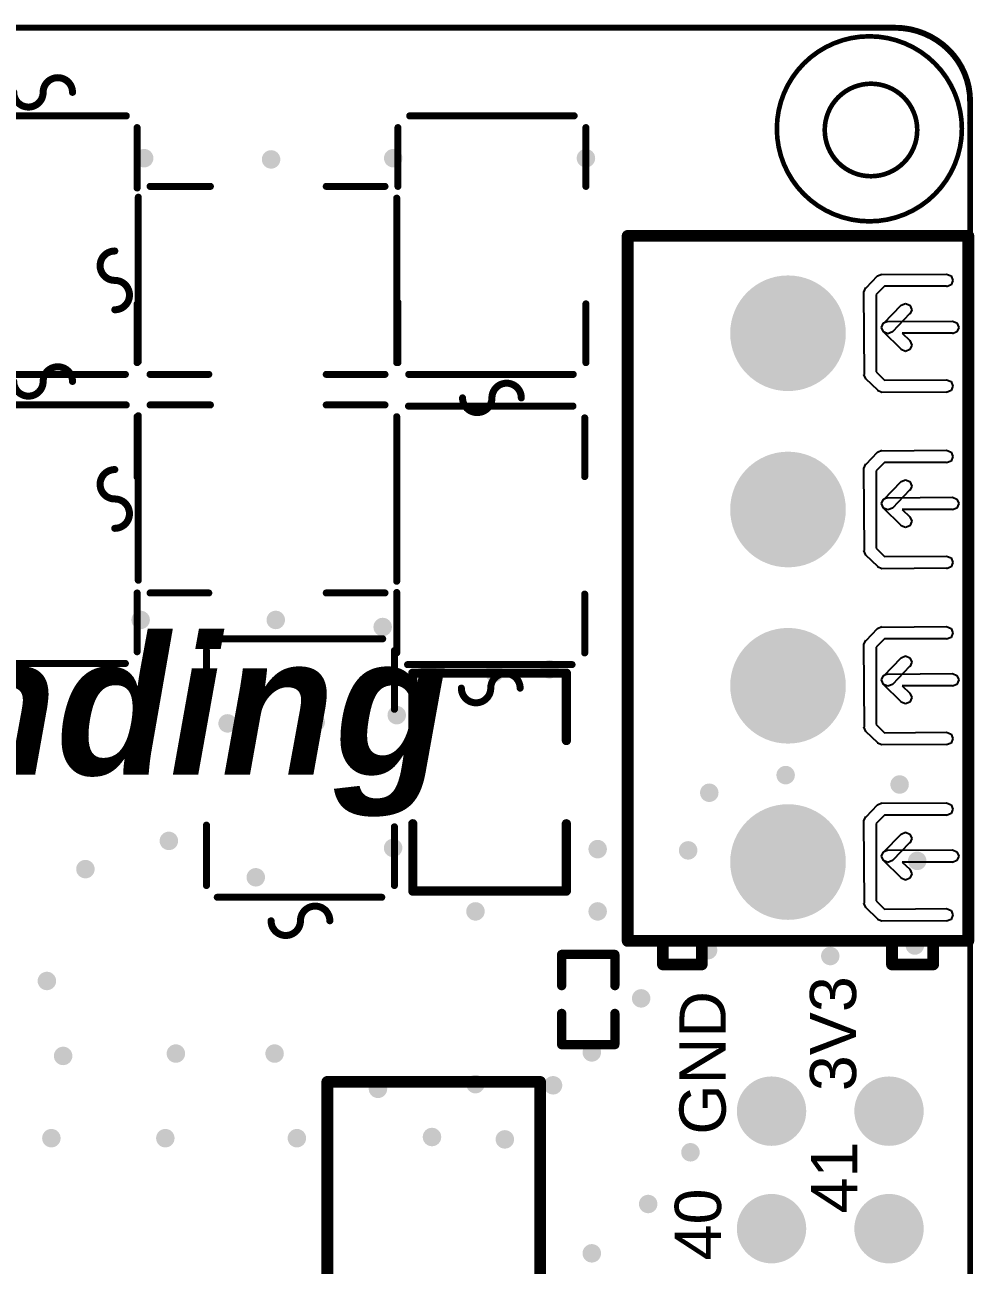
# Model space of a CAD drawing. Header units: millimetres. Extents: x -41 to 4, y -75 to 26.
# Drawn here: x -16.14 to 4.38, y -0.79 to 26.02 of the extents above; entities that cross this region are included whole.
import ezdxf

# ---------------------------------------------------------------- set-up
doc = ezdxf.new("R2010")
doc.units = ezdxf.units.MM
for name, color, linetype in [('KeepOutLayer', 6, 'Continuous'), ('MultiLayer', 9, 'Continuous'), ('PadHoleLayer', 156, 'Continuous'), ('TopOverlay', 2, 'Continuous'), ('ViaHoleLayer', 16, 'Continuous')]:
    doc.layers.add(name, color=color, linetype=linetype)
doc.styles.add('Arial', font='arial.ttf', dxfattribs={"height": 0.2})
doc.styles.add('阿里巴巴普惠体 Heavy', font='', dxfattribs={"height": 0.2})
doc.styles.get('阿里巴巴普惠体 Heavy').set_extended_font_data('阿里巴巴普惠体 Heavy', italic=True, bold=True)

# ---------------------------------------------------------------- blocks, each defined once
blk = doc.blocks.new('F1812_13')
at = {"layer": 'TopOverlay', "const_width": 0.152}
for points in [[(-1.235, 2.032), (-2.54, 2.032)], [(2.54, 2.032), (1.27, 2.032)], [(-2.794, -1.758), (-2.794, 1.798)], [(2.794, -1.778), (2.794, 1.778)], [(-1.27, -2.032), (-2.54, -2.032)], [(2.54, -2.032), (1.27, -2.032)]]:
    blk.add_lwpolyline(points, dxfattribs=at)
at = {"layer": 'TopOverlay'}
for points, const_width in [([(-2.578, 2.032, 1), (-2.502, 2.032, 1)], 0.0762), ([(-1.273, 2.032, 1), (-1.197, 2.032, 1)], 0.0762), ([(1.232, 2.032, 1), (1.308, 2.032, 1)], 0.0762), ([(2.502, 2.032, 1), (2.578, 2.032, 1)], 0.0762), ([(-2.832, 1.798, 1), (-2.756, 1.798, 1)], 0.076), ([(2.756, 1.778, 1), (2.832, 1.778, 1)], 0.076), ([(-3.34, 0.635, 1), (-3.264, 0.635, 1)], 0.076), ([(-3.34, 0, 1), (-3.264, 0, 1)], 0.076), ([(-3.34, 0, 1), (-3.264, 0, 1)], 0.076), ([(-3.34, -0.635, 1), (-3.264, -0.635, 1)], 0.076), ([(-2.832, -1.758, 1), (-2.756, -1.758, 1)], 0.076), ([(2.756, -1.778, 1), (2.832, -1.778, 1)], 0.076), ([(-2.578, -2.032, 1), (-2.502, -2.032, 1)], 0.0762), ([(-1.308, -2.032, 1), (-1.232, -2.032, 1)], 0.0762), ([(1.232, -2.032, 1), (1.308, -2.032, 1)], 0.0762), ([(2.502, -2.032, 1), (2.578, -2.032, 1)], 0.0762)]:
    blk.add_lwpolyline(points, format="xyb", close=True, dxfattribs=dict(at, const_width=const_width))
at = {"layer": 'TopOverlay', "const_width": 0.152}
for points in [[(-3.302, 0, -1), (-3.302, 0.635)], [(-3.302, 0, -1), (-3.302, -0.635)]]:
    blk.add_lwpolyline(points, format="xyb", dxfattribs=at)
blk = doc.blocks.new('F1812_32')
at = {"layer": 'TopOverlay', "const_width": 0.152}
for points in [[(-2.54, 2.032), (-1.235, 2.032)], [(1.27, 2.032), (2.54, 2.032)], [(-2.794, 1.798), (-2.794, -1.758)], [(2.794, 1.778), (2.794, -1.778)], [(-2.54, -2.032), (-1.27, -2.032)], [(1.27, -2.032), (2.54, -2.032)]]:
    blk.add_lwpolyline(points, dxfattribs=at)
at = {"layer": 'TopOverlay'}
for points, const_width in [([(-2.578, 2.032, 1), (-2.502, 2.032, 1)], 0.0762), ([(-1.273, 2.032, 1), (-1.197, 2.032, 1)], 0.0762), ([(1.232, 2.032, 1), (1.308, 2.032, 1)], 0.0762), ([(2.502, 2.032, 1), (2.578, 2.032, 1)], 0.0762), ([(-2.832, 1.798, 1), (-2.756, 1.798, 1)], 0.076), ([(2.756, 1.778, 1), (2.832, 1.778, 1)], 0.076), ([(-3.34, 0.635, 1), (-3.264, 0.635, 1)], 0.076), ([(-3.34, 0, 1), (-3.264, 0, 1)], 0.076), ([(-3.34, 0, 1), (-3.264, 0, 1)], 0.076), ([(-3.34, -0.635, 1), (-3.264, -0.635, 1)], 0.076), ([(-2.832, -1.758, 1), (-2.756, -1.758, 1)], 0.076), ([(2.756, -1.778, 1), (2.832, -1.778, 1)], 0.076), ([(-2.578, -2.032, 1), (-2.502, -2.032, 1)], 0.0762), ([(-1.308, -2.032, 1), (-1.232, -2.032, 1)], 0.0762), ([(1.232, -2.032, 1), (1.308, -2.032, 1)], 0.0762), ([(2.502, -2.032, 1), (2.578, -2.032, 1)], 0.0762)]:
    blk.add_lwpolyline(points, format="xyb", close=True, dxfattribs=dict(at, const_width=const_width))
at = {"layer": 'TopOverlay', "const_width": 0.152}
for points in [[(-3.302, 0, -1), (-3.302, 0.635)], [(-3.302, 0, -1), (-3.302, -0.635)]]:
    blk.add_lwpolyline(points, format="xyb", dxfattribs=at)
blk = doc.blocks.new('F1812_33')
at = {"layer": 'TopOverlay', "const_width": 0.152}
for points in [[(-2.54, 2.032), (-1.235, 2.032)], [(1.27, 2.032), (2.54, 2.032)], [(-2.794, -1.758), (-2.794, 1.798)], [(2.794, -1.778), (2.794, 1.778)], [(-2.54, -2.032), (-1.27, -2.032)], [(1.27, -2.032), (2.54, -2.032)]]:
    blk.add_lwpolyline(points, dxfattribs=at)
at = {"layer": 'TopOverlay'}
for points, const_width in [([(-2.578, 2.032, 1), (-2.502, 2.032, 1)], 0.0762), ([(-1.273, 2.032, 1), (-1.197, 2.032, 1)], 0.0762), ([(1.232, 2.032, 1), (1.308, 2.032, 1)], 0.0762), ([(2.502, 2.032, 1), (2.578, 2.032, 1)], 0.0762), ([(-2.832, 1.798, 1), (-2.756, 1.798, 1)], 0.076), ([(2.756, 1.778, 1), (2.832, 1.778, 1)], 0.076), ([(-3.34, 0.635, 1), (-3.264, 0.635, 1)], 0.076), ([(-3.34, 0, 1), (-3.264, 0, 1)], 0.076), ([(-3.34, 0, 1), (-3.264, 0, 1)], 0.076), ([(-3.34, -0.635, 1), (-3.264, -0.635, 1)], 0.076), ([(-2.832, -1.758, 1), (-2.756, -1.758, 1)], 0.076), ([(2.756, -1.778, 1), (2.832, -1.778, 1)], 0.076), ([(-2.578, -2.032, 1), (-2.502, -2.032, 1)], 0.0762), ([(-1.308, -2.032, 1), (-1.232, -2.032, 1)], 0.0762), ([(1.232, -2.032, 1), (1.308, -2.032, 1)], 0.0762), ([(2.502, -2.032, 1), (2.578, -2.032, 1)], 0.0762)]:
    blk.add_lwpolyline(points, format="xyb", close=True, dxfattribs=dict(at, const_width=const_width))
at = {"layer": 'TopOverlay', "const_width": 0.152}
for points in [[(-3.302, 0, -1), (-3.302, 0.635)], [(-3.302, 0, -1), (-3.302, -0.635)]]:
    blk.add_lwpolyline(points, format="xyb", dxfattribs=at)
blk = doc.blocks.new('SOP_4_L6_5_W4_6_P2_54_LS10_2_TL_37')
at = {"layer": 'TopOverlay'}
for p, q in [((-4.126, 3.761), (-4.286, 3.654)), ((-3.936, 3.799), (-4.126, 3.761)), ((-3.746, 3.761), (-3.936, 3.799)), ((-3.585, 3.654), (-3.746, 3.761)), ((-4.394, 3.493), (-4.431, 3.305)), ((-4.286, 3.654), (-4.394, 3.493)), ((-3.478, 3.493), (-3.585, 3.654)), ((-3.44, 3.303), (-3.478, 3.493)), ((-4.422, 3.305), (-4.431, 3.302)), ((-4.431, 3.305), (-4.422, 3.305)), ((-4.431, 3.302), (-4.394, 3.114)), ((-3.478, 3.114), (-3.44, 3.303)), ((-4.394, 3.114), (-4.286, 2.953)), ((-4.286, 2.953), (-4.126, 2.845)), ((-3.746, 2.845), (-3.585, 2.953)), ((-3.585, 2.953), (-3.478, 3.114)), ((-4.126, 2.845), (-3.936, 2.808)), ((-3.936, 2.808), (-3.746, 2.845))]:
    blk.add_line(p, q, dxfattribs=at)
at = {"layer": 'TopOverlay', "const_width": 0.254}
for points in [[(-3.175, 2.314), (3.325, 2.314)], [(-3.175, 2.314), (-3.175, -2.286)], [(3.325, 2.314), (3.325, -2.286)], [(-3.175, -2.286), (3.325, -2.286)]]:
    blk.add_lwpolyline(points, dxfattribs=at)
at = {"layer": 'TopOverlay', "const_width": 0.127}
for points in [[(-3.239, 2.314, 1), (-3.111, 2.314, 1)], [(-3.239, 2.314, 1), (-3.111, 2.314, 1)], [(3.261, 2.314, 1), (3.388, 2.314, 1)], [(3.261, 2.314, 1), (3.388, 2.314, 1)], [(-3.239, -2.286, 1), (-3.111, -2.286, 1)], [(-3.239, -2.286, 1), (-3.111, -2.286, 1)], [(3.261, -2.286, 1), (3.388, -2.286, 1)], [(3.261, -2.286, 1), (3.388, -2.286, 1)]]:
    blk.add_lwpolyline(points, format="xyb", close=True, dxfattribs=at)
blk = doc.blocks.new('F1812_44')
at = {"layer": 'TopOverlay', "const_width": 0.152}
for points in [[(-1.235, 2.032), (-2.54, 2.032)], [(2.54, 2.032), (1.27, 2.032)], [(-2.794, -1.758), (-2.794, 1.798)], [(2.794, -1.778), (2.794, 1.778)], [(-1.27, -2.032), (-2.54, -2.032)], [(2.54, -2.032), (1.27, -2.032)]]:
    blk.add_lwpolyline(points, dxfattribs=at)
at = {"layer": 'TopOverlay'}
for points, const_width in [([(-2.578, 2.032, 1), (-2.502, 2.032, 1)], 0.0762), ([(-1.273, 2.032, 1), (-1.197, 2.032, 1)], 0.0762), ([(1.232, 2.032, 1), (1.308, 2.032, 1)], 0.0762), ([(2.502, 2.032, 1), (2.578, 2.032, 1)], 0.0762), ([(-2.832, 1.798, 1), (-2.756, 1.798, 1)], 0.076), ([(2.756, 1.778, 1), (2.832, 1.778, 1)], 0.076), ([(-3.34, 0.635, 1), (-3.264, 0.635, 1)], 0.076), ([(-3.34, 0, 1), (-3.264, 0, 1)], 0.076), ([(-3.34, 0, 1), (-3.264, 0, 1)], 0.076), ([(-3.34, -0.635, 1), (-3.264, -0.635, 1)], 0.076), ([(-2.832, -1.758, 1), (-2.756, -1.758, 1)], 0.076), ([(2.756, -1.778, 1), (2.832, -1.778, 1)], 0.076), ([(-2.578, -2.032, 1), (-2.502, -2.032, 1)], 0.0762), ([(-1.308, -2.032, 1), (-1.232, -2.032, 1)], 0.0762), ([(1.232, -2.032, 1), (1.308, -2.032, 1)], 0.0762), ([(2.502, -2.032, 1), (2.578, -2.032, 1)], 0.0762)]:
    blk.add_lwpolyline(points, format="xyb", close=True, dxfattribs=dict(at, const_width=const_width))
at = {"layer": 'TopOverlay', "const_width": 0.152}
for points in [[(-3.302, 0, -1), (-3.302, 0.635)], [(-3.302, 0, -1), (-3.302, -0.635)]]:
    blk.add_lwpolyline(points, format="xyb", dxfattribs=at)
blk = doc.blocks.new('F1812_45')
at = {"layer": 'TopOverlay', "const_width": 0.152}
for points in [[(-2.54, 2.032), (-1.235, 2.032)], [(1.27, 2.032), (2.54, 2.032)], [(-2.794, 1.798), (-2.794, -1.758)], [(2.794, 1.778), (2.794, -1.778)], [(-2.54, -2.032), (-1.27, -2.032)], [(1.27, -2.032), (2.54, -2.032)]]:
    blk.add_lwpolyline(points, dxfattribs=at)
at = {"layer": 'TopOverlay'}
for points, const_width in [([(-2.578, 2.032, 1), (-2.502, 2.032, 1)], 0.0762), ([(-1.273, 2.032, 1), (-1.197, 2.032, 1)], 0.0762), ([(1.232, 2.032, 1), (1.308, 2.032, 1)], 0.0762), ([(2.502, 2.032, 1), (2.578, 2.032, 1)], 0.0762), ([(-2.832, 1.798, 1), (-2.756, 1.798, 1)], 0.076), ([(2.756, 1.778, 1), (2.832, 1.778, 1)], 0.076), ([(-3.34, 0.635, 1), (-3.264, 0.635, 1)], 0.076), ([(-3.34, 0, 1), (-3.264, 0, 1)], 0.076), ([(-3.34, 0, 1), (-3.264, 0, 1)], 0.076), ([(-3.34, -0.635, 1), (-3.264, -0.635, 1)], 0.076), ([(-2.832, -1.758, 1), (-2.756, -1.758, 1)], 0.076), ([(2.756, -1.778, 1), (2.832, -1.778, 1)], 0.076), ([(-2.578, -2.032, 1), (-2.502, -2.032, 1)], 0.0762), ([(-1.308, -2.032, 1), (-1.232, -2.032, 1)], 0.0762), ([(1.232, -2.032, 1), (1.308, -2.032, 1)], 0.0762), ([(2.502, -2.032, 1), (2.578, -2.032, 1)], 0.0762)]:
    blk.add_lwpolyline(points, format="xyb", close=True, dxfattribs=dict(at, const_width=const_width))
at = {"layer": 'TopOverlay', "const_width": 0.152}
for points in [[(-3.302, 0, -1), (-3.302, 0.635)], [(-3.302, 0, -1), (-3.302, -0.635)]]:
    blk.add_lwpolyline(points, format="xyb", dxfattribs=at)
blk = doc.blocks.new('LC_0402_R_59')
at = {"layer": 'TopOverlay', "const_width": 0.2}
for points in [[(-0.975, 0.575), (-0.975, -0.575)], [(-0.975, 0.575), (-0.3, 0.575)], [(0.3, 0.575), (0.975, 0.575)], [(0.975, 0.575), (0.975, -0.575)], [(-0.975, -0.575), (-0.3, -0.575)], [(0.3, -0.575), (0.975, -0.575)]]:
    blk.add_lwpolyline(points, dxfattribs=at)
at = {"layer": 'TopOverlay', "const_width": 0.1}
for points in [[(-1.025, 0.575, 1), (-0.925, 0.575, 1)], [(-1.025, 0.575, 1), (-0.925, 0.575, 1)], [(-0.35, 0.575, 1), (-0.25, 0.575, 1)], [(0.25, 0.575, 1), (0.35, 0.575, 1)], [(0.925, 0.575, 1), (1.025, 0.575, 1)], [(0.925, 0.575, 1), (1.025, 0.575, 1)], [(-1.025, -0.575, 1), (-0.925, -0.575, 1)], [(-1.025, -0.575, 1), (-0.925, -0.575, 1)], [(-0.35, -0.575, 1), (-0.25, -0.575, 1)], [(0.25, -0.575, 1), (0.35, -0.575, 1)], [(0.925, -0.575, 1), (1.025, -0.575, 1)], [(0.925, -0.575, 1), (1.025, -0.575, 1)]]:
    blk.add_lwpolyline(points, format="xyb", close=True, dxfattribs=at)
blk = doc.blocks.new('LC_1210_R_61')
at = {"layer": 'TopOverlay', "const_width": 0.2}
for points in [[(-2.355, -1.66), (-2.355, 1.66)], [(-0.9, 1.66), (-2.355, 1.66)], [(2.355, 1.66), (0.9, 1.66)], [(2.355, -1.66), (2.355, 1.66)], [(-0.9, -1.66), (-2.355, -1.66)], [(2.355, -1.66), (0.9, -1.66)]]:
    blk.add_lwpolyline(points, dxfattribs=at)
at = {"layer": 'TopOverlay', "const_width": 0.1}
for points in [[(-2.405, 1.66, 1), (-2.305, 1.66, 1)], [(-2.405, 1.66, 1), (-2.305, 1.66, 1)], [(-0.95, 1.66, 1), (-0.85, 1.66, 1)], [(0.85, 1.66, 1), (0.95, 1.66, 1)], [(2.305, 1.66, 1), (2.405, 1.66, 1)], [(2.305, 1.66, 1), (2.405, 1.66, 1)], [(-2.405, -1.66, 1), (-2.305, -1.66, 1)], [(-2.405, -1.66, 1), (-2.305, -1.66, 1)], [(-0.95, -1.66, 1), (-0.85, -1.66, 1)], [(0.85, -1.66, 1), (0.95, -1.66, 1)], [(2.305, -1.66, 1), (2.405, -1.66, 1)], [(2.305, -1.66, 1), (2.405, -1.66, 1)]]:
    blk.add_lwpolyline(points, format="xyb", close=True, dxfattribs=at)
blk = doc.blocks.new('CONN_TH_DB125_3_81_4P_71')
at = {"layer": 'MultiLayer'}
h = blk.add_hatch(color=9, dxfattribs=at)
edge = h.paths.add_edge_path()
edge.add_arc((-5.715, 0), 1.25, 0, 360)
h = blk.add_hatch(color=9, dxfattribs=at)
edge = h.paths.add_edge_path()
edge.add_arc((-1.905, 0), 1.25, 0, 360)
h = blk.add_hatch(color=9, dxfattribs=at)
edge = h.paths.add_edge_path()
edge.add_arc((1.905, 0), 1.25, 0, 360)
h = blk.add_hatch(color=9, dxfattribs=at)
edge = h.paths.add_edge_path()
edge.add_arc((5.715, 0), 1.25, 0, 360)
at = {"layer": 'PadHoleLayer'}
h = blk.add_hatch(color=156, dxfattribs=at)
edge = h.paths.add_edge_path()
edge.add_arc((-5.715, 0), 0.65, 0, 360)
h = blk.add_hatch(color=156, dxfattribs=at)
edge = h.paths.add_edge_path()
edge.add_arc((-1.905, 0), 0.65, 0, 360)
h = blk.add_hatch(color=156, dxfattribs=at)
edge = h.paths.add_edge_path()
edge.add_arc((1.905, 0), 0.65, 0, 360)
h = blk.add_hatch(color=156, dxfattribs=at)
edge = h.paths.add_edge_path()
edge.add_arc((5.715, 0), 0.65, 0, 360)
at = {"layer": 'TopOverlay'}
for p, q in [((-6.995, 3.429), (-6.955, 3.526)), ((-6.955, 3.526), (-6.858, 3.566)), ((-6.858, 3.566), (-6.761, 3.526)), ((-6.761, 3.526), (-6.721, 3.429)), ((-5.979, 3.556), (-5.939, 3.653)), ((-5.969, 2.159), (-5.979, 3.556)), ((-5.939, 3.653), (-5.842, 3.693)), ((-5.842, 3.693), (-5.745, 3.653)), ((-5.745, 3.653), (-5.705, 3.556)), ((-5.705, 3.556), (-5.715, 3.556)), ((-5.715, 3.556), (-5.715, 2.466)), ((-4.709, 3.429), (-4.669, 3.526)), ((-4.669, 3.526), (-4.572, 3.566)), ((-4.572, 3.566), (-4.475, 3.526)), ((-4.475, 3.526), (-4.435, 3.429)), ((-3.185, 3.429), (-3.145, 3.526)), ((-3.145, 3.526), (-3.048, 3.566)), ((-3.048, 3.566), (-2.951, 3.526)), ((-2.951, 3.526), (-2.911, 3.429)), ((-2.169, 3.556), (-2.129, 3.653)), ((-2.159, 2.159), (-2.169, 3.556)), ((-2.129, 3.653), (-2.032, 3.693)), ((-2.032, 3.693), (-1.935, 3.653)), ((-1.935, 3.653), (-1.895, 3.556)), ((-1.895, 3.556), (-1.905, 3.556)), ((-1.905, 3.556), (-1.905, 2.466)), ((-0.899, 3.429), (-0.859, 3.526)), ((-0.859, 3.526), (-0.762, 3.566)), ((-0.762, 3.566), (-0.665, 3.526)), ((-0.665, 3.526), (-0.625, 3.429)), ((0.625, 3.429), (0.665, 3.526)), ((0.665, 3.526), (0.762, 3.566)), ((0.762, 3.566), (0.859, 3.526)), ((0.859, 3.526), (0.899, 3.429)), ((1.641, 3.556), (1.681, 3.653)), ((1.651, 2.159), (1.641, 3.556)), ((1.681, 3.653), (1.778, 3.693)), ((1.778, 3.693), (1.875, 3.653)), ((1.875, 3.653), (1.915, 3.556)), ((1.915, 3.556), (1.905, 3.556)), ((1.905, 3.556), (1.905, 2.466)), ((2.911, 3.429), (2.951, 3.526)), ((2.951, 3.526), (3.048, 3.566)), ((3.048, 3.566), (3.145, 3.526)), ((3.145, 3.526), (3.185, 3.429)), ((4.435, 3.429), (4.475, 3.526)), ((4.475, 3.526), (4.572, 3.566)), ((4.572, 3.566), (4.669, 3.526)), ((4.669, 3.526), (4.709, 3.429)), ((5.451, 3.556), (5.491, 3.653)), ((5.461, 2.159), (5.451, 3.556)), ((5.491, 3.653), (5.588, 3.693)), ((5.588, 3.693), (5.685, 3.653)), ((5.685, 3.653), (5.725, 3.556)), ((5.725, 3.556), (5.715, 3.556)), ((5.715, 3.556), (5.715, 2.466)), ((6.721, 3.429), (6.761, 3.526)), ((6.761, 3.526), (6.858, 3.566)), ((6.858, 3.566), (6.955, 3.526)), ((6.955, 3.526), (6.995, 3.429)), ((-6.985, 2.032), (-6.995, 3.429)), ((-6.721, 3.429), (-6.731, 3.429)), ((-6.731, 3.429), (-6.731, 2.085)), ((-4.699, 2.085), (-4.709, 3.429)), ((-4.435, 3.429), (-4.445, 3.429)), ((-4.445, 3.429), (-4.435, 2.032)), ((-3.175, 2.032), (-3.185, 3.429)), ((-2.911, 3.429), (-2.921, 3.429)), ((-2.921, 3.429), (-2.921, 2.085)), ((-0.889, 2.085), (-0.899, 3.429)), ((-0.625, 3.429), (-0.635, 3.429)), ((-0.635, 3.429), (-0.625, 2.032)), ((0.635, 2.032), (0.625, 3.429)), ((0.899, 3.429), (0.889, 3.429)), ((0.889, 3.429), (0.889, 2.085)), ((2.921, 2.085), (2.911, 3.429)), ((3.185, 3.429), (3.175, 3.429)), ((3.175, 3.429), (3.185, 2.032)), ((4.445, 2.032), (4.435, 3.429)), ((4.709, 3.429), (4.699, 3.429)), ((4.699, 3.429), (4.699, 2.085)), ((6.731, 2.085), (6.721, 3.429)), ((6.995, 3.429), (6.985, 3.429)), ((6.985, 3.429), (6.995, 2.032)), ((-6.36, 2.54), (-6.32, 2.637)), ((-6.32, 2.443), (-6.36, 2.54)), ((-6.32, 2.637), (-6.223, 2.677)), ((-5.932, 2.069), (-6.32, 2.443)), ((-6.223, 2.677), (-6.126, 2.637)), ((-6.126, 2.637), (-6.133, 2.63)), ((-6.133, 2.63), (-5.745, 2.256)), ((-5.371, 2.45), (-5.745, 2.062)), ((-5.715, 2.466), (-5.558, 2.637)), ((-5.558, 2.637), (-5.461, 2.677)), ((-5.461, 2.677), (-5.364, 2.637)), ((-5.364, 2.443), (-5.371, 2.45)), ((-5.364, 2.637), (-5.324, 2.54)), ((-5.324, 2.54), (-5.364, 2.443)), ((-2.55, 2.54), (-2.51, 2.637)), ((-2.51, 2.443), (-2.55, 2.54)), ((-2.51, 2.637), (-2.413, 2.677)), ((-2.122, 2.069), (-2.51, 2.443)), ((-2.413, 2.677), (-2.316, 2.637)), ((-2.316, 2.637), (-2.323, 2.63)), ((-2.323, 2.63), (-1.935, 2.256)), ((-1.561, 2.45), (-1.935, 2.062)), ((-1.905, 2.466), (-1.748, 2.637)), ((-1.748, 2.637), (-1.651, 2.677)), ((-1.651, 2.677), (-1.554, 2.637)), ((-1.554, 2.443), (-1.561, 2.45)), ((-1.554, 2.637), (-1.514, 2.54)), ((-1.514, 2.54), (-1.554, 2.443)), ((1.26, 2.54), (1.3, 2.637)), ((1.3, 2.443), (1.26, 2.54)), ((1.3, 2.637), (1.397, 2.677)), ((1.688, 2.069), (1.3, 2.443)), ((1.397, 2.677), (1.494, 2.637)), ((1.494, 2.637), (1.487, 2.63)), ((1.487, 2.63), (1.875, 2.256)), ((2.249, 2.45), (1.875, 2.062)), ((1.905, 2.466), (2.062, 2.637)), ((2.062, 2.637), (2.159, 2.677)), ((2.159, 2.677), (2.256, 2.637)), ((2.256, 2.443), (2.249, 2.45)), ((2.256, 2.637), (2.296, 2.54)), ((2.296, 2.54), (2.256, 2.443)), ((5.07, 2.54), (5.11, 2.637)), ((5.11, 2.443), (5.07, 2.54)), ((5.11, 2.637), (5.207, 2.677)), ((5.498, 2.069), (5.11, 2.443)), ((5.207, 2.677), (5.304, 2.637)), ((5.304, 2.637), (5.297, 2.63)), ((5.297, 2.63), (5.685, 2.256)), ((6.059, 2.45), (5.685, 2.062)), ((5.715, 2.466), (5.872, 2.637)), ((5.872, 2.637), (5.969, 2.677)), ((5.969, 2.677), (6.066, 2.637)), ((6.066, 2.443), (6.059, 2.45)), ((6.066, 2.637), (6.106, 2.54)), ((6.106, 2.54), (6.066, 2.443)), ((-5.939, 2.062), (-5.979, 2.159)), ((-5.979, 2.159), (-5.979, 2.159)), ((-5.979, 2.159), (-5.969, 2.159)), ((-5.745, 2.256), (-5.705, 2.159)), ((-5.705, 2.159), (-5.745, 2.062)), ((-2.129, 2.062), (-2.169, 2.159)), ((-2.169, 2.159), (-2.169, 2.159)), ((-2.169, 2.159), (-2.159, 2.159)), ((-1.935, 2.256), (-1.895, 2.159)), ((-1.895, 2.159), (-1.935, 2.062)), ((1.681, 2.062), (1.641, 2.159)), ((1.641, 2.159), (1.641, 2.159)), ((1.641, 2.159), (1.651, 2.159)), ((1.875, 2.256), (1.915, 2.159)), ((1.915, 2.159), (1.875, 2.062)), ((5.491, 2.062), (5.451, 2.159)), ((5.451, 2.159), (5.451, 2.159)), ((5.451, 2.159), (5.461, 2.159)), ((5.685, 2.256), (5.725, 2.159)), ((5.725, 2.159), (5.685, 2.062)), ((-6.955, 1.935), (-6.995, 2.032)), ((-6.995, 2.032), (-6.995, 2.032)), ((-6.995, 2.032), (-6.985, 2.032)), ((-6.694, 1.688), (-6.955, 1.935)), ((-6.731, 2.085), (-6.551, 1.905)), ((-6.551, 1.905), (-4.879, 1.905)), ((-5.939, 2.062), (-5.932, 2.069)), ((-5.842, 2.022), (-5.939, 2.062)), ((-5.842, 2.022), (-5.939, 2.062)), ((-5.745, 2.062), (-5.842, 2.022)), ((-5.745, 2.062), (-5.842, 2.022)), ((-5.745, 2.062), (-5.745, 2.062)), ((-4.879, 1.905), (-4.699, 2.085)), ((-4.482, 1.942), (-4.729, 1.681)), ((-4.475, 1.935), (-4.482, 1.942)), ((-4.435, 2.032), (-4.475, 1.935)), ((-4.435, 2.032), (-4.435, 2.032)), ((-3.145, 1.935), (-3.185, 2.032)), ((-3.185, 2.032), (-3.185, 2.032)), ((-3.185, 2.032), (-3.175, 2.032)), ((-2.884, 1.688), (-3.145, 1.935)), ((-2.921, 2.085), (-2.741, 1.905)), ((-2.741, 1.905), (-1.069, 1.905)), ((-2.129, 2.062), (-2.122, 2.069)), ((-2.032, 2.022), (-2.129, 2.062)), ((-2.032, 2.022), (-2.129, 2.062)), ((-1.935, 2.062), (-2.032, 2.022)), ((-1.935, 2.062), (-2.032, 2.022)), ((-1.935, 2.062), (-1.935, 2.062)), ((-1.069, 1.905), (-0.889, 2.085)), ((-0.672, 1.942), (-0.919, 1.681)), ((-0.665, 1.935), (-0.672, 1.942)), ((-0.625, 2.032), (-0.665, 1.935)), ((-0.625, 2.032), (-0.625, 2.032)), ((0.665, 1.935), (0.625, 2.032)), ((0.625, 2.032), (0.625, 2.032)), ((0.625, 2.032), (0.635, 2.032)), ((0.926, 1.688), (0.665, 1.935)), ((0.889, 2.085), (1.069, 1.905)), ((1.069, 1.905), (2.741, 1.905)), ((1.681, 2.062), (1.688, 2.069)), ((1.778, 2.022), (1.681, 2.062)), ((1.778, 2.022), (1.681, 2.062)), ((1.875, 2.062), (1.778, 2.022)), ((1.875, 2.062), (1.778, 2.022)), ((1.875, 2.062), (1.875, 2.062)), ((2.741, 1.905), (2.921, 2.085)), ((3.138, 1.942), (2.891, 1.681)), ((3.145, 1.935), (3.138, 1.942)), ((3.185, 2.032), (3.145, 1.935)), ((3.185, 2.032), (3.185, 2.032)), ((4.475, 1.935), (4.435, 2.032)), ((4.435, 2.032), (4.435, 2.032)), ((4.435, 2.032), (4.445, 2.032)), ((4.736, 1.688), (4.475, 1.935)), ((4.699, 2.085), (4.879, 1.905)), ((4.879, 1.905), (6.551, 1.905)), ((5.491, 2.062), (5.498, 2.069)), ((5.588, 2.022), (5.491, 2.062)), ((5.588, 2.022), (5.491, 2.062)), ((5.685, 2.062), (5.588, 2.022)), ((5.685, 2.062), (5.588, 2.022)), ((5.685, 2.062), (5.685, 2.062)), ((6.551, 1.905), (6.731, 2.085)), ((6.948, 1.942), (6.701, 1.681)), ((6.955, 1.935), (6.948, 1.942)), ((6.995, 2.032), (6.955, 1.935)), ((6.995, 2.032), (6.995, 2.032)), ((-6.701, 1.681), (-6.694, 1.688)), ((-6.604, 1.641), (-6.701, 1.681)), ((-4.826, 1.651), (-6.604, 1.641)), ((-6.604, 1.641), (-6.604, 1.641)), ((-4.729, 1.681), (-4.826, 1.641)), ((-4.826, 1.641), (-4.826, 1.651)), ((-4.826, 1.641), (-4.826, 1.641)), ((-2.891, 1.681), (-2.884, 1.688)), ((-2.794, 1.641), (-2.891, 1.681)), ((-1.016, 1.651), (-2.794, 1.641)), ((-2.794, 1.641), (-2.794, 1.641)), ((-0.919, 1.681), (-1.016, 1.641)), ((-1.016, 1.641), (-1.016, 1.651)), ((-1.016, 1.641), (-1.016, 1.641)), ((0.919, 1.681), (0.926, 1.688)), ((1.016, 1.641), (0.919, 1.681)), ((2.794, 1.651), (1.016, 1.641)), ((1.016, 1.641), (1.016, 1.641)), ((2.891, 1.681), (2.794, 1.641)), ((2.794, 1.641), (2.794, 1.651)), ((2.794, 1.641), (2.794, 1.641)), ((4.729, 1.681), (4.736, 1.688)), ((4.826, 1.641), (4.729, 1.681)), ((6.604, 1.651), (4.826, 1.641)), ((4.826, 1.641), (4.826, 1.641)), ((6.701, 1.681), (6.604, 1.641)), ((6.604, 1.641), (6.604, 1.651)), ((6.604, 1.641), (6.604, 1.641))]:
    blk.add_line(p, q, dxfattribs=at)
at = {"layer": 'TopOverlay', "const_width": 0.254}
for points in [[(7.42, 3.899), (-7.82, 3.899)], [(-7.82, -3.467), (-7.82, 3.899)], [(7.42, -3.467), (7.42, 3.899)], [(7.928, 3.139), (7.42, 3.139)], [(7.928, 2.248), (7.928, 3.139)], [(7.928, 2.248), (7.42, 2.248)], [(7.928, -1.865), (7.42, -1.865)], [(7.928, -2.705), (7.928, -1.865)], [(7.928, -2.705), (7.42, -2.705)], [(7.42, -3.467), (-7.82, -3.467)]]:
    blk.add_lwpolyline(points, dxfattribs=at)
at = {"layer": 'TopOverlay', "const_width": 0.127}
for points in [[(-7.883, 3.899, 1), (-7.756, 3.899, 1)], [(-7.883, 3.899, 1), (-7.756, 3.899, 1)], [(7.357, 3.899, 1), (7.484, 3.899, 1)], [(7.357, 3.899, 1), (7.484, 3.899, 1)], [(7.357, 3.139, 1), (7.484, 3.139, 1)], [(7.865, 3.139, 1), (7.992, 3.139, 1)], [(7.865, 3.139, 1), (7.992, 3.139, 1)], [(7.357, 2.248, 1), (7.484, 2.248, 1)], [(7.865, 2.248, 1), (7.992, 2.248, 1)], [(7.865, 2.248, 1), (7.992, 2.248, 1)], [(7.357, -1.865, 1), (7.484, -1.865, 1)], [(7.865, -1.865, 1), (7.992, -1.865, 1)], [(7.865, -1.865, 1), (7.992, -1.865, 1)], [(7.357, -2.705, 1), (7.484, -2.705, 1)], [(7.865, -2.705, 1), (7.992, -2.705, 1)], [(7.865, -2.705, 1), (7.992, -2.705, 1)], [(-7.883, -3.467, 1), (-7.756, -3.467, 1)], [(-7.883, -3.467, 1), (-7.756, -3.467, 1)], [(7.357, -3.467, 1), (7.484, -3.467, 1)], [(7.357, -3.467, 1), (7.484, -3.467, 1)]]:
    blk.add_lwpolyline(points, format="xyb", close=True, dxfattribs=at)
blk = doc.blocks.new('F1812_76')
at = {"layer": 'TopOverlay', "const_width": 0.152}
for points in [[(-2.54, 2.032), (-1.235, 2.032)], [(1.27, 2.032), (2.54, 2.032)], [(-2.794, -1.758), (-2.794, 1.798)], [(2.794, -1.778), (2.794, 1.778)], [(-2.54, -2.032), (-1.27, -2.032)], [(1.27, -2.032), (2.54, -2.032)]]:
    blk.add_lwpolyline(points, dxfattribs=at)
at = {"layer": 'TopOverlay'}
for points, const_width in [([(-2.578, 2.032, 1), (-2.502, 2.032, 1)], 0.0762), ([(-1.273, 2.032, 1), (-1.197, 2.032, 1)], 0.0762), ([(1.232, 2.032, 1), (1.308, 2.032, 1)], 0.0762), ([(2.502, 2.032, 1), (2.578, 2.032, 1)], 0.0762), ([(-2.832, 1.798, 1), (-2.756, 1.798, 1)], 0.076), ([(2.756, 1.778, 1), (2.832, 1.778, 1)], 0.076), ([(-3.34, 0.635, 1), (-3.264, 0.635, 1)], 0.076), ([(-3.34, 0, 1), (-3.264, 0, 1)], 0.076), ([(-3.34, 0, 1), (-3.264, 0, 1)], 0.076), ([(-3.34, -0.635, 1), (-3.264, -0.635, 1)], 0.076), ([(-2.832, -1.758, 1), (-2.756, -1.758, 1)], 0.076), ([(2.756, -1.778, 1), (2.832, -1.778, 1)], 0.076), ([(-2.578, -2.032, 1), (-2.502, -2.032, 1)], 0.0762), ([(-1.308, -2.032, 1), (-1.232, -2.032, 1)], 0.0762), ([(1.232, -2.032, 1), (1.308, -2.032, 1)], 0.0762), ([(2.502, -2.032, 1), (2.578, -2.032, 1)], 0.0762)]:
    blk.add_lwpolyline(points, format="xyb", close=True, dxfattribs=dict(at, const_width=const_width))
at = {"layer": 'TopOverlay', "const_width": 0.152}
for points in [[(-3.302, 0, -1), (-3.302, 0.635)], [(-3.302, 0, -1), (-3.302, -0.635)]]:
    blk.add_lwpolyline(points, format="xyb", dxfattribs=at)
blk = doc.blocks.new('F1812_91')
at = {"layer": 'TopOverlay', "const_width": 0.152}
for points in [[(-2.54, 2.032), (-1.235, 2.032)], [(1.27, 2.032), (2.54, 2.032)], [(-2.794, 1.798), (-2.794, -1.758)], [(2.794, 1.778), (2.794, -1.778)], [(-2.54, -2.032), (-1.27, -2.032)], [(1.27, -2.032), (2.54, -2.032)]]:
    blk.add_lwpolyline(points, dxfattribs=at)
at = {"layer": 'TopOverlay'}
for points, const_width in [([(-2.578, 2.032, 1), (-2.502, 2.032, 1)], 0.0762), ([(-1.273, 2.032, 1), (-1.197, 2.032, 1)], 0.0762), ([(1.232, 2.032, 1), (1.308, 2.032, 1)], 0.0762), ([(2.502, 2.032, 1), (2.578, 2.032, 1)], 0.0762), ([(-2.832, 1.798, 1), (-2.756, 1.798, 1)], 0.076), ([(2.756, 1.778, 1), (2.832, 1.778, 1)], 0.076), ([(-3.34, 0.635, 1), (-3.264, 0.635, 1)], 0.076), ([(-3.34, 0, 1), (-3.264, 0, 1)], 0.076), ([(-3.34, 0, 1), (-3.264, 0, 1)], 0.076), ([(-3.34, -0.635, 1), (-3.264, -0.635, 1)], 0.076), ([(-2.832, -1.758, 1), (-2.756, -1.758, 1)], 0.076), ([(2.756, -1.778, 1), (2.832, -1.778, 1)], 0.076), ([(-2.578, -2.032, 1), (-2.502, -2.032, 1)], 0.0762), ([(-1.308, -2.032, 1), (-1.232, -2.032, 1)], 0.0762), ([(1.232, -2.032, 1), (1.308, -2.032, 1)], 0.0762), ([(2.502, -2.032, 1), (2.578, -2.032, 1)], 0.0762)]:
    blk.add_lwpolyline(points, format="xyb", close=True, dxfattribs=dict(at, const_width=const_width))
at = {"layer": 'TopOverlay', "const_width": 0.152}
for points in [[(-3.302, 0, -1), (-3.302, 0.635)], [(-3.302, 0, -1), (-3.302, -0.635)]]:
    blk.add_lwpolyline(points, format="xyb", dxfattribs=at)

msp = doc.modelspace()

# ---------------------------------------------------------------- hatches: boundary and pattern name
at = {"layer": 'MultiLayer'}
h = msp.add_hatch(color=9, dxfattribs=at)
edge = h.paths.add_edge_path()
edge.add_arc((0, 2.54), 0.75, 0, 360)
h = msp.add_hatch(color=9, dxfattribs=at)
edge = h.paths.add_edge_path()
edge.add_arc((2.54, 2.54), 0.75, 0, 360)
h = msp.add_hatch(color=9, dxfattribs=at)
edge = h.paths.add_edge_path()
edge.add_arc((0, 0), 0.75, 0, 360)
h = msp.add_hatch(color=9, dxfattribs=at)
edge = h.paths.add_edge_path()
edge.add_arc((2.54, 0), 0.75, 0, 360)
at = {"layer": 'PadHoleLayer'}
h = msp.add_hatch(color=156, dxfattribs=at)
edge = h.paths.add_edge_path()
edge.add_arc((0, 2.54), 0.5, 0, 360)
h = msp.add_hatch(color=156, dxfattribs=at)
edge = h.paths.add_edge_path()
edge.add_arc((2.54, 2.54), 0.5, 0, 360)
h = msp.add_hatch(color=156, dxfattribs=at)
edge = h.paths.add_edge_path()
edge.add_arc((0, 0), 0.5, 0, 360)
h = msp.add_hatch(color=156, dxfattribs=at)
edge = h.paths.add_edge_path()
edge.add_arc((2.54, 0), 0.5, 0, 360)
at = {"layer": 'ViaHoleLayer'}
h = msp.add_hatch(color=16, dxfattribs=at)
edge = h.paths.add_edge_path()
edge.add_arc((-13.564, 23.139), 0.2, 0, 360)
h = msp.add_hatch(color=16, dxfattribs=at)
edge = h.paths.add_edge_path()
edge.add_arc((-8.179, 23.139), 0.2, 0, 360)
h = msp.add_hatch(color=16, dxfattribs=at)
edge = h.paths.add_edge_path()
edge.add_arc((-4.013, 23.139), 0.2, 0, 360)
h = msp.add_hatch(color=16, dxfattribs=at)
edge = h.paths.add_edge_path()
edge.add_arc((-10.82, 23.113), 0.2, 0, 360)
h = msp.add_hatch(color=16, dxfattribs=at)
edge = h.paths.add_edge_path()
edge.add_arc((-13.64, 13.158), 0.2, 0, 360)
h = msp.add_hatch(color=16, dxfattribs=at)
edge = h.paths.add_edge_path()
edge.add_arc((-10.719, 13.158), 0.2, 0, 360)
h = msp.add_hatch(color=16, dxfattribs=at)
edge = h.paths.add_edge_path()
edge.add_arc((-8.407, 13.005), 0.2, 0, 360)
h = msp.add_hatch(color=16, dxfattribs=at)
edge = h.paths.add_edge_path()
edge.add_arc((-7.442, 12.065), 0.2, 0, 360)
h = msp.add_hatch(color=16, dxfattribs=at)
edge = h.paths.add_edge_path()
edge.add_arc((-5.994, 12.014), 0.2, 0, 360)
h = msp.add_hatch(color=16, dxfattribs=at)
edge = h.paths.add_edge_path()
edge.add_arc((-4.801, 12.09), 0.2, 0, 360)
h = msp.add_hatch(color=16, dxfattribs=at)
edge = h.paths.add_edge_path()
edge.add_arc((-8.103, 11.1), 0.2, 0, 360)
h = msp.add_hatch(color=16, dxfattribs=at)
edge = h.paths.add_edge_path()
edge.add_arc((-11.76, 10.922), 0.2, 0, 360)
h = msp.add_hatch(color=16, dxfattribs=at)
edge = h.paths.add_edge_path()
edge.add_arc((-9.855, 10.947), 0.2, 0, 360)
h = msp.add_hatch(color=16, dxfattribs=at)
edge = h.paths.add_edge_path()
edge.add_arc((0.305, 9.804), 0.2, 0, 360)
h = msp.add_hatch(color=16, dxfattribs=at)
edge = h.paths.add_edge_path()
edge.add_arc((2.769, 9.601), 0.2, 0, 360)
h = msp.add_hatch(color=16, dxfattribs=at)
edge = h.paths.add_edge_path()
edge.add_arc((-1.346, 9.423), 0.2, 0, 360)
h = msp.add_hatch(color=16, dxfattribs=at)
edge = h.paths.add_edge_path()
edge.add_arc((-13.03, 8.382), 0.2, 0, 360)
h = msp.add_hatch(color=16, dxfattribs=at)
edge = h.paths.add_edge_path()
edge.add_arc((-8.182, 8.23), 0.2, 0, 360)
h = msp.add_hatch(color=16, dxfattribs=at)
edge = h.paths.add_edge_path()
edge.add_arc((-3.759, 8.204), 0.2, 0, 360)
h = msp.add_hatch(color=16, dxfattribs=at)
edge = h.paths.add_edge_path()
edge.add_arc((-1.803, 8.177), 0.2, 0, 360)
h = msp.add_hatch(color=16, dxfattribs=at)
edge = h.paths.add_edge_path()
edge.add_arc((3.15, 7.95), 0.2, 0, 360)
h = msp.add_hatch(color=16, dxfattribs=at)
edge = h.paths.add_edge_path()
edge.add_arc((-14.834, 7.772), 0.2, 0, 360)
h = msp.add_hatch(color=16, dxfattribs=at)
edge = h.paths.add_edge_path()
edge.add_arc((-11.151, 7.595), 0.2, 0, 360)
h = msp.add_hatch(color=16, dxfattribs=at)
edge = h.paths.add_edge_path()
edge.add_arc((-6.401, 6.858), 0.2, 0, 360)
h = msp.add_hatch(color=16, dxfattribs=at)
edge = h.paths.add_edge_path()
edge.add_arc((-3.759, 6.858), 0.2, 0, 360)
h = msp.add_hatch(color=16, dxfattribs=at)
edge = h.paths.add_edge_path()
edge.add_arc((-1.372, 6.02), 0.2, 0, 360)
h = msp.add_hatch(color=16, dxfattribs=at)
edge = h.paths.add_edge_path()
edge.add_arc((3.099, 6.121), 0.2, 0, 360)
h = msp.add_hatch(color=16, dxfattribs=at)
edge = h.paths.add_edge_path()
edge.add_arc((1.27, 5.893), 0.2, 0, 360)
h = msp.add_hatch(color=16, dxfattribs=at)
edge = h.paths.add_edge_path()
edge.add_arc((-15.667, 5.354), 0.2, 0, 360)
h = msp.add_hatch(color=16, dxfattribs=at)
edge = h.paths.add_edge_path()
edge.add_arc((-2.819, 4.978), 0.2, 0, 360)
h = msp.add_hatch(color=16, dxfattribs=at)
edge = h.paths.add_edge_path()
edge.add_arc((-15.316, 3.734), 0.2, 0, 360)
h = msp.add_hatch(color=16, dxfattribs=at)
edge = h.paths.add_edge_path()
edge.add_arc((-12.878, 3.785), 0.2, 0, 360)
h = msp.add_hatch(color=16, dxfattribs=at)
edge = h.paths.add_edge_path()
edge.add_arc((-10.744, 3.785), 0.2, 0, 360)
h = msp.add_hatch(color=16, dxfattribs=at)
edge = h.paths.add_edge_path()
edge.add_arc((-3.886, 3.81), 0.2, 0, 360)
h = msp.add_hatch(color=16, dxfattribs=at)
edge = h.paths.add_edge_path()
edge.add_arc((-8.509, 3.023), 0.2, 0, 360)
h = msp.add_hatch(color=16, dxfattribs=at)
edge = h.paths.add_edge_path()
edge.add_arc((-6.401, 3.124), 0.2, 0, 360)
h = msp.add_hatch(color=16, dxfattribs=at)
edge = h.paths.add_edge_path()
edge.add_arc((-4.724, 3.099), 0.2, 0, 360)
h = msp.add_hatch(color=16, dxfattribs=at)
edge = h.paths.add_edge_path()
edge.add_arc((-15.57, 1.956), 0.2, 0, 360)
h = msp.add_hatch(color=16, dxfattribs=at)
edge = h.paths.add_edge_path()
edge.add_arc((-13.106, 1.956), 0.2, 0, 360)
h = msp.add_hatch(color=16, dxfattribs=at)
edge = h.paths.add_edge_path()
edge.add_arc((-10.262, 1.956), 0.2, 0, 360)
h = msp.add_hatch(color=16, dxfattribs=at)
edge = h.paths.add_edge_path()
edge.add_arc((-7.341, 1.981), 0.2, 0, 360)
h = msp.add_hatch(color=16, dxfattribs=at)
edge = h.paths.add_edge_path()
edge.add_arc((-5.766, 1.93), 0.2, 0, 360)
h = msp.add_hatch(color=16, dxfattribs=at)
edge = h.paths.add_edge_path()
edge.add_arc((-1.753, 1.651), 0.2, 0, 360)
h = msp.add_hatch(color=16, dxfattribs=at)
edge = h.paths.add_edge_path()
edge.add_arc((-2.667, 0.533), 0.2, 0, 360)
h = msp.add_hatch(color=16, dxfattribs=at)
edge = h.paths.add_edge_path()
edge.add_arc((-3.886, -0.533), 0.2, 0, 360)

# ---------------------------------------------------------------- linework, layer by layer
at = {"layer": 'KeepOutLayer', "const_width": 0.127}
for points in [[(-39.294, 25.959), (2.67, 25.959)], [(1.803, 25.959), (2.67, 25.959)], [(4.293, 23.901), (4.293, 24.372)], [(4.293, 24.061), (4.293, -59.055)]]:
    msp.add_lwpolyline(points, dxfattribs=at)
at = {"layer": 'KeepOutLayer'}
for points, const_width in [([(1.772, 25.959, 1), (1.835, 25.959, 1)], 0.0635), ([(2.639, 25.959, 1), (2.702, 25.959, 1)], 0.0635), ([(2.639, 25.959, 1), (2.702, 25.959, 1)], 0.0635), ([(2.639, 25.959, 1), (2.702, 25.959, 1)], 0.0635), ([(3.804, 25.476, 1), (3.867, 25.476, 1)], 0.0635), ([(3.804, 25.476, 1), (3.867, 25.476, 1)], 0.0635), ([(3.15, 23.749, 1), (1.15, 23.749, 1)], 0.1), ([(4.261, 24.372, 1), (4.324, 24.372, 1)], 0.0635), ([(4.261, 24.372, 1), (4.324, 24.372, 1)], 0.0635), ([(4.261, 24.061, 1), (4.324, 24.061, 1)], 0.0635), ([(4.261, 23.901, 1), (4.324, 23.901, 1)], 0.0635), ([(1.125, 23.749, 1), (1.175, 23.749, 1)], 0.05), ([(3.125, 23.749, 1), (3.175, 23.749, 1)], 0.05)]:
    msp.add_lwpolyline(points, format="xyb", close=True, dxfattribs=dict(at, const_width=const_width))
at = {"layer": 'KeepOutLayer', "const_width": 0.127}
for points in [[(2.67, 25.959, -0.198912), (3.835, 25.476)], [(3.835, 25.476, -0.198912), (4.293, 24.372)]]:
    msp.add_lwpolyline(points, format="xyb", dxfattribs=at)
at = {"layer": 'MultiLayer'}
for p, q in [((1.858, 24.711), (1.676, 24.635)), ((2.051, 24.749), (1.858, 24.711)), ((2.15, 24.749), (2.051, 24.749)), ((2.248, 24.749), (2.15, 24.749)), ((2.441, 24.711), (2.248, 24.749)), ((2.623, 24.635), (2.441, 24.711)), ((1.512, 24.526), (1.373, 24.386)), ((1.676, 24.635), (1.512, 24.526)), ((2.787, 24.526), (2.623, 24.635)), ((2.926, 24.386), (2.787, 24.526)), ((1.263, 24.223), (1.188, 24.041)), ((1.373, 24.386), (1.263, 24.223)), ((3.036, 24.223), (2.926, 24.386)), ((3.111, 24.041), (3.036, 24.223)), ((1.188, 24.041), (1.15, 23.847)), ((3.15, 23.847), (3.111, 24.041)), ((1.15, 23.847), (1.15, 23.749)), ((1.15, 23.749), (1.15, 23.749)), ((1.15, 23.749), (1.15, 23.651)), ((1.15, 23.651), (1.188, 23.457)), ((3.111, 23.457), (3.15, 23.651)), ((3.15, 23.749), (3.15, 23.847)), ((3.15, 23.651), (3.15, 23.749)), ((1.188, 23.457), (1.263, 23.275)), ((3.036, 23.275), (3.111, 23.457)), ((1.263, 23.275), (1.373, 23.112)), ((1.373, 23.112), (1.512, 22.972)), ((2.787, 22.972), (2.926, 23.112)), ((2.926, 23.112), (3.036, 23.275)), ((1.512, 22.972), (1.676, 22.863)), ((1.676, 22.863), (1.858, 22.787)), ((2.441, 22.787), (2.623, 22.863)), ((2.623, 22.863), (2.787, 22.972)), ((1.858, 22.787), (2.051, 22.749)), ((2.051, 22.749), (2.15, 22.749)), ((2.15, 22.749), (2.248, 22.749)), ((2.248, 22.749), (2.441, 22.787))]:
    msp.add_line(p, q, dxfattribs=at)
at = {"layer": 'TopOverlay'}
for points, const_width in [([(4.115, 23.774, 1), (0.115, 23.774, 1)], 0.1), ([(0.09, 23.774, 1), (0.14, 23.774, 1)], 0.05), ([(4.09, 23.774, 1), (4.14, 23.774, 1)], 0.05)]:
    msp.add_lwpolyline(points, format="xyb", close=True, dxfattribs=dict(at, const_width=const_width))

# ---------------------------------------------------------------- block references
for name, p, rotation in [('F1812_13', (-15.748, 21.26), 270), ('F1812_32', (-6.045, 21.26), 90), ('CONN_TH_DB125_3_81_4P_71', (0.356, 13.64), 270), ('F1812_44', (-15.748, 15.011), 270), ('F1812_45', (-6.071, 14.986), 90), ('F1812_91', (-10.185, 9.957), 90), ('LC_1210_R_61', (-6.096, 9.652), 270), ('LC_0402_R_59', (-3.962, 4.953), 90), ('SOP_4_L6_5_W4_6_P2_54_LS10_2_TL_37', (-7.29, -0.152), 90)]:
    msp.add_blockref(name, p, dxfattribs=dict(rotation=rotation))
for name, p in [('F1812_33', (-10.897, 20.498)), ('F1812_76', (-10.897, 15.773))]:
    msp.add_blockref(name, p)

# ---------------------------------------------------------------- texts
for s, height, rotation, style, p in [('T-vending', 3, 360, '阿里巴巴普惠体 Heavy', (-26.162, 9.81)), ('3V3', 1, 90, 'Arial', (1.829, 2.972)), ('GND', 1, 90, 'Arial', (-0.991, 2.032)), ('41', 1, 90, 'Arial', (1.854, 0.33)), ('40', 1, 90, 'Arial', (-1.092, -0.686))]:
    msp.add_text(s, height=height, rotation=rotation, dxfattribs=dict(at, style=style)).set_placement(p)

doc.saveas('drawing.dxf')
